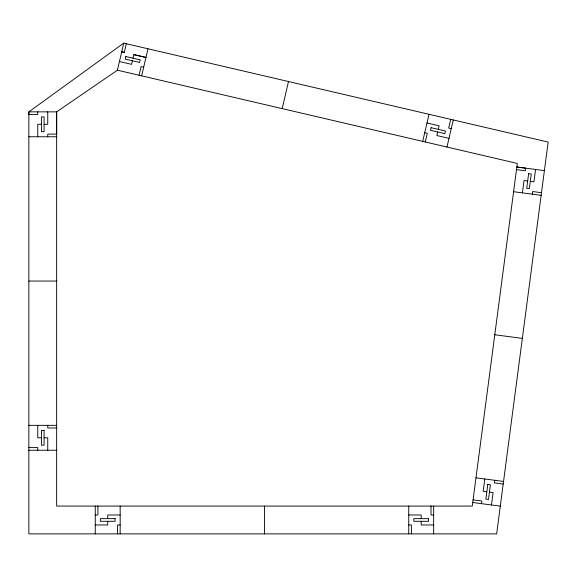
<?xml version="1.0" encoding="UTF-8"?>
<svg xmlns="http://www.w3.org/2000/svg" width="577" height="577" viewBox="0 0 577 577"><rect width="100%" height="100%" fill="white"/><g stroke="black" fill="none" stroke-linecap="round" stroke-linejoin="round"><path stroke-width="0.87" d="M41.429 124.307L41.429 116.922L44.076 116.922L44.076 131.693L41.429 131.693L41.429 124.307L37.757 124.307L37.757 136.763M481.557 503.671L481.903 501.045L473.075 499.884M484.81 478.975L483.18 491.323L486.829 491.799M522.416 192.862L524.039 180.514L527.681 180.99M491.467 504.969L493.09 492.621L489.447 492.145M494.713 480.273L494.366 482.899L503.202 484.06M532.319 194.16L532.665 191.542L541.493 192.704M535.564 169.465L533.941 181.813L530.299 181.337M37.757 111.859L37.757 114.498L28.85 114.498L28.85 111.859L56.654 111.859L117.412 70.199L123.723 43.124L548.15 142.079L496.653 533.876L28.85 533.876L28.85 111.859L123.723 43.124M124.279 52.392L121.704 51.793L124.279 52.392L126.298 43.722M132.393 60.773L131.563 64.35L119.432 61.523M132.999 58.198L133.828 54.62L145.959 57.448L133.828 54.62M139.093 75.255L141.113 66.579L143.687 67.177M141.668 75.854L147.979 48.778M282.189 108.613L288.5 81.537M422.703 141.379L429.021 114.304M425.278 141.978L427.305 133.309L424.73 132.703M437.691 131.953L436.854 135.53L448.985 138.365M438.289 129.378L439.126 125.8L426.994 122.973M450.702 119.36L448.682 128.029L451.25 128.628M446.966 147.034L453.277 119.958M44.076 124.307L47.747 124.307L47.747 111.859M28.85 136.763L56.654 136.763M28.85 281.049L56.654 281.049M28.85 425.343L56.654 425.343M56.654 427.983L47.747 427.983L47.747 425.343M41.429 437.792L37.757 437.792L37.757 425.343M44.076 437.792L47.747 437.792L47.747 450.248M28.85 447.601L37.757 447.601L37.757 450.248M28.85 450.248L56.654 450.248M95.263 514.98L97.902 514.98L97.902 506.072M120.167 514.98L107.719 514.98L107.719 518.651M408.747 514.98L421.196 514.98L421.196 518.651M433.652 514.98L431.012 514.98L431.012 506.072M95.263 524.969L107.719 524.969L107.719 521.298M120.167 524.969L117.528 524.969L117.528 533.876M408.747 524.969L411.387 524.969L411.387 533.876M433.652 524.969L421.196 524.969L421.196 521.298M544.399 170.626L516.833 167.005L525.661 168.167L525.315 170.785L516.487 169.624M513.588 191.701L541.154 195.322M494.777 334.754L522.344 338.382M475.975 477.814L503.541 481.434M472.729 502.509L500.295 506.13M117.412 70.199L517.302 163.435L472.26 506.079L56.654 506.072L56.654 111.859L56.654 134.116L47.747 134.116L47.747 136.763M433.652 506.072L433.652 533.876M408.747 506.072L408.747 533.876M264.461 506.072L264.461 533.876M120.167 506.072L120.167 533.876M95.263 506.072L95.263 533.876M487.789 484.478L485.863 499.119L488.488 499.466L490.407 484.824L487.789 484.478M528.64 173.67L526.722 188.311L529.34 188.657L531.266 174.009L528.64 173.67M125.8 56.524L125.202 59.099L139.591 62.453L140.189 59.878L125.8 56.524M431.098 127.705L430.5 130.279L444.881 133.633L445.48 131.058L431.098 127.705M44.076 430.406L41.429 430.406L41.429 445.177L44.076 445.177L44.076 430.406M115.104 518.651L100.333 518.651L100.333 521.298L115.104 521.298L115.104 518.651M428.581 518.651L413.817 518.651L413.817 521.298L428.581 521.298L428.581 518.651"/></g></svg>
